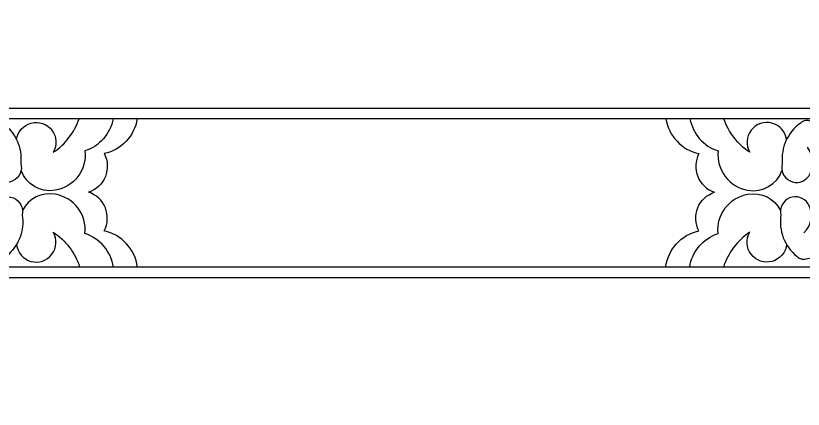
# Model space of a CAD drawing. Extents: x -66030 to 95157, y -13132 to 45879.
# Drawn here: x -45648 to -44747, y 5999 to 6449 of the extents above; entities that cross this region are included whole.
import ezdxf

# ---------------------------------------------------------------- set-up
doc = ezdxf.new("R2010")
doc.units = 0
doc.header["$LTSCALE"] = 100
doc.header["$MEASUREMENT"] = 0
doc.layers.add('4', color=121, linetype='CONTINUOUS')
doc.layers.add('TEXT', color=105, linetype='CONTINUOUS')

msp = doc.modelspace()

# ---------------------------------------------------------------- linework, layer by layer
at = {"layer": '4'}
msp.add_lwpolyline([(-44642.91, 7469.54), (-45768.91, 7469.54), (-45768.91, 6343.54), (-44642.91, 6343.54)], close=True, dxfattribs=at)
for points in [[(-45666.99, 6200.74, -0.35407), (-45671.78, 6234.23, -0.838332), (-45640.73, 6221.15, -0.26672), (-45658.96, 6173.97, -0.314427), (-45671.44, 6171.54, -0.369989), (-45698.77, 6201.44, -0.292926), (-45744.56, 6219.03, -0.099814), (-45750.85, 6228.95, -0.228766), (-45750.85, 6266.54, -0.050603), (-45744.78, 6276.71, -0.310937), (-45701.39, 6296.71, -0.369989), (-45675.76, 6328.07, -0.314427), (-45663.16, 6326.33, -0.26672), (-45642.36, 6280.23, -0.838332), (-45672.64, 6265.46, -0.319484), (-45671.08, 6298.8)], [(-45647.29, 6307.5, -1.218925), (-45605.19, 6292.95, 0.164361), (-45575.56, 6331.3)], [(-45536.74, 6331.3, -0.273348), (-45568.92, 6294.48, -0.397275), (-45603.14, 6249.49, -0.370591), (-45642.03, 6272.19)], [(-45509.16, 6331.3, -0.306797), (-45546.96, 6291.42, -0.465679), (-45564.83, 6247.24, -0.495843)], [(-44904.33, 6331.3, 0.306797), (-44866.53, 6291.42, 0.465679), (-44848.66, 6247.24, 0.495843)], [(-44876.75, 6331.3, 0.273348), (-44844.57, 6294.48, 0.397275), (-44810.35, 6249.49, 0.370591), (-44771.46, 6272.19)], [(-44766.2, 6307.5, 1.218925), (-44808.3, 6292.95, -0.164361), (-44837.93, 6331.3)], [(-44746.5, 6200.74, 0.35407), (-44741.71, 6234.23, 0.838332), (-44772.76, 6221.15, 0.26672), (-44754.53, 6173.97, 0.314427), (-44742.04, 6171.54, 0.369989), (-44714.72, 6201.44, 0.292926), (-44668.93, 6219.03, 0.099814), (-44662.64, 6228.95, 0.228766), (-44662.64, 6266.54, 0.050603), (-44668.71, 6276.71, 0.310937), (-44712.09, 6296.71, 0.369989), (-44737.73, 6328.07, 0.314427), (-44750.33, 6326.33, 0.26672), (-44771.13, 6280.23, 0.838332), (-44740.85, 6265.46, 0.319484), (-44742.41, 6298.8)], [(-45536.46, 6161.54, 0.282647), (-45568.92, 6199.99, 0.397275), (-45603.14, 6244.99, 0.335284), (-45640.36, 6226.29, 0.335284)], [(-45508.92, 6161.54, 0.316056), (-45546.96, 6203.06, 0.465679), (-45564.83, 6247.24, 0.495843)], [(-44904.57, 6161.54, -0.316056), (-44866.53, 6203.06, -0.465679), (-44848.66, 6247.24, -0.495843)], [(-44877.03, 6161.54, -0.282647), (-44844.57, 6199.99, -0.397275), (-44810.35, 6244.99, -0.335284), (-44773.13, 6226.29, -0.335284)], [(-45647.34, 6187.37, 1.229757), (-45605.19, 6201.53, -0.170214), (-45575.02, 6161.54)], [(-44766.15, 6187.37, -1.229757), (-44808.3, 6201.53, 0.170214), (-44838.47, 6161.54)]]:
    msp.add_lwpolyline(points, format="xyb", dxfattribs=at)
msp.add_lwpolyline([(-45768.91, 5998.92), (-45768.91, 6149.54), (-44642.91, 6149.54), (-44642.91, 5998.92)], dxfattribs=at)
at = {"layer": 'TEXT'}
msp.add_line((-45780.91, 6331.54), (-44630.91, 6331.54), dxfattribs=at)
msp.add_lwpolyline([(-44630.91, 5998.92), (-44630.91, 6161.54), (-45780.91, 6161.54), (-45780.91, 5998.92)], dxfattribs=at)

doc.saveas('drawing.dxf')
